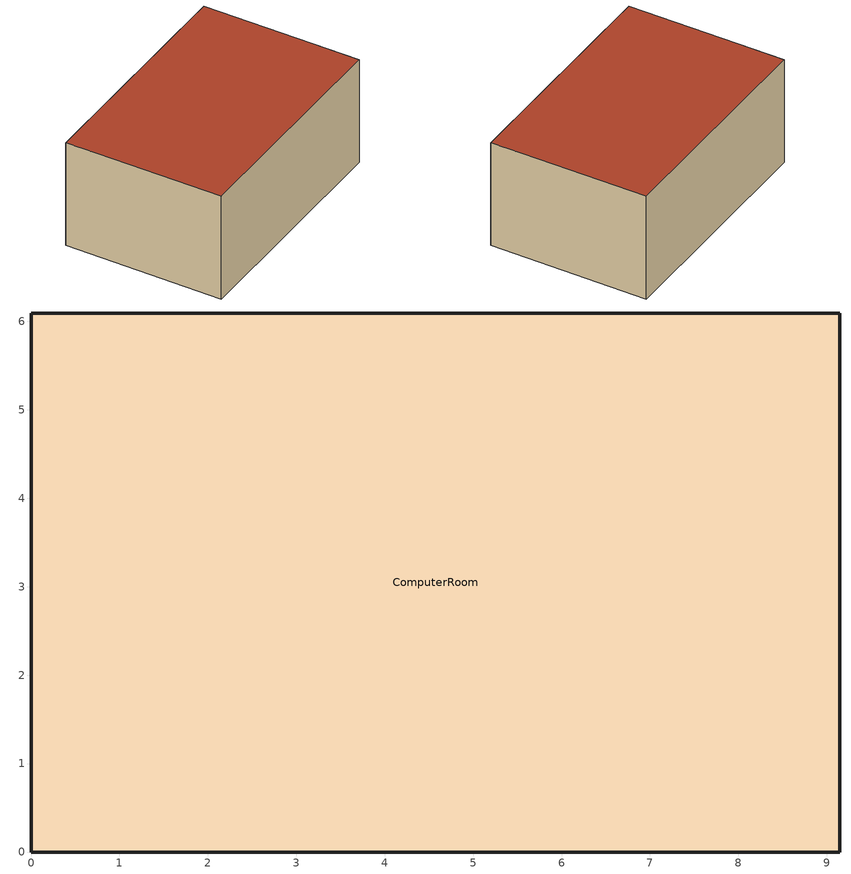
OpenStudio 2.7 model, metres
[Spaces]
ComputerRoom
 floor ground: 0,0 0,6.1 9.14,6.1 9.14,0 z0
 wall outside: 0,6.1 0,0 9.14,0 9.14,6.1 0,6.1 z0:4.27
 roof outside: 9.14,0 9.14,6.1 0,6.1 0,0 z4.27
[Building]
Building 1: Standards Number of Stories=1; Standards Number of Above Ground Stories=1; Standards Building Type=SmallDataCenterHighITE
[Site]
Site 1
[ClimateZones]
Climate Zone Institution Name 2=CEC; Climate Zone Document Name 2=California Climate Zone Descriptions; Climate Zone Document Year 2=1995
[BuildingStory]
Story 1: Nominal Z Coordinate {m}=0; Nominal Floor to Floor Height {m}=4.2672
[Space]
ComputerRoom: Space Type=SmallDataCenterHighITE ComputerRoom; Building Story=Story 1; Thermal Zone=Thermal Zone 1
[SpaceType]
SmallDataCenterHighITE ComputerRoom: Standards Building Type=SmallDataCenterHighITE; Standards Space Type=datacenter/high ite
[ThermalZone]
Thermal Zone 1: Use Ideal Air Loads=No
[Sizing:Zone]
Thermal Zone 1: Zone Cooling Design Supply Air Temperature Input Method=SupplyAirTemperature; Zone Cooling Design Supply Air Temperature {C}=14; Zone Cooling Design Supply Air Temperature Difference {deltaC}=11.11; Zone Heating Design Supply Air Temperature Input Method=SupplyAirTemperature; Zone Heating Design Supply Air Temperature {C}=40; Zone Heating Design Supply Air Temperature Difference {deltaC}=11.11; Zone Cooling Design Supply Air Humidity Ratio {kg-H2O/kg-air}=0.0085; Zone Heating Design Supply Air Humidity Ratio {kg-H2O/kg-air}=0.008; Cooling Design Air Flow Method=DesignDay; Heating Design Air Flow Method=DesignDay; Account for Dedicated Outdoor Air System=No; Dedicated Outdoor Air System Control Strategy=NeutralSupplyAir; Dedicated Outdoor Air Low Setpoint Temperature for Design {C}=autosize; Dedicated Outdoor Air High Setpoint Temperature for Design {C}=autosize
